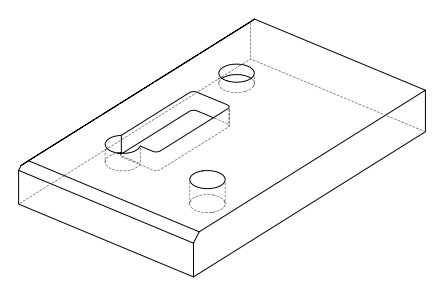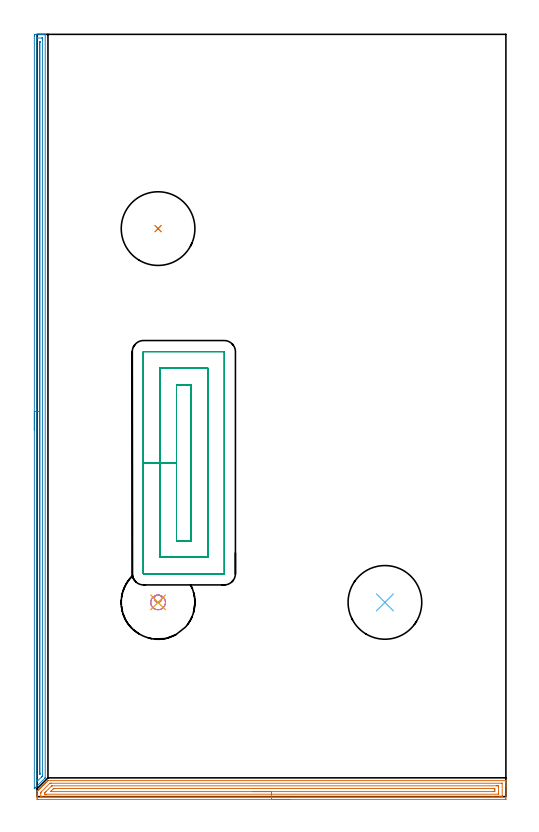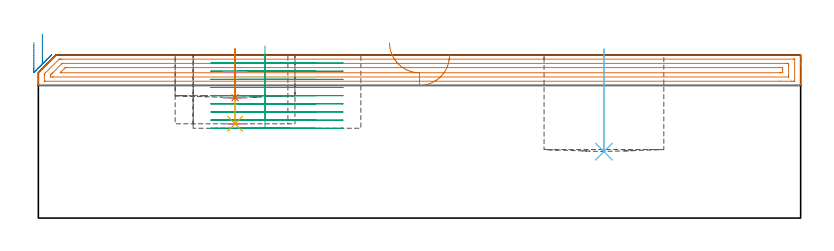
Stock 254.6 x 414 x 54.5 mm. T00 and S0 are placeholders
(PLAN: 7 operations, 4 tool changes, 34.1 min)
(1 AREA_MILL | FG_CHAMFER_SURFACE | UGT0205_001 | 8.32 min | 13242 mm3)
(2 AREA_MILL_1 | FG_CHAMFER_SURFACE_1 | UGT0205_001 | 9.91 min | 7063 mm3)
(3 MILL_RECTANGULAR_POCKET | POCKET_RECTANGULAR_STRAIGHT | NXT0201_011 | Follow Part, ap 3, ae 75% | 15.06 min | 181354 mm3)
(4 MILL_BLIND_HOLE_FROM_SOLID_MATERIAL | STEP1POCKET | UGT0201_004 | Spiral | 0.46 min | 23228 mm3)
(5 BORE_BLIND_HOLE | STEP1POCKET | UGT0332_069 | 0.1 min | 5 mm3)
(6 INDEXABLE_INSERT_DRILL_BLIND_HOLE_FROM_SOLID | STEP1POCKET_1 | NXT0302_035 | 0.14 min | 39997 mm3)
(7 INDEXABLE_INSERT_DRILL_BLIND_HOLE_FROM_SOLID_1 | STEP1POCKET_2 | NXT0302_035 | 0.07 min | 17364 mm3)
(TOOL UGT0205_001 | Chamfer Mill 20 x 3 x 45 deg. | D20 FL50 Z2)
(TOOL NXT0201_011 | ENDMILL 12mm [2P460-1200-NA 1630] | D12 FL38 Z6)
(TOOL UGT0201_004 | End Mill 32 mm | D32 FL53 Z6)
(TOOL UGT0332_069 | 40 mm Boring Bar Slip Fit | D40)
(TOOL NXT0302_035 | Index. Insert Drill 40mm [880-D4000L40-05] | D40 PA176 FL200 Z2)
(OP 1 AREA_MILL)
G17 G21 G94 G90
T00 M6
G54
G17 G0 G90 X137.3 Y-1.5 S1061 M3
G43 Z64.5 H0
Z54.3
G94 G1 X137.262 Z53.428 F250.
X137.148 Z52.564
X136.959 Z51.712
X136.697 Z50.88
X136.363 Z50.074
X135.96 Z49.3
X135.492 Z48.564
X134.96 Z47.872
X134.371 Z47.229
X133.728 Z46.64
X133.036 Z46.109
X132.3 Z45.64
X131.526 Z45.237
X130.72 Z44.903
X129.888 Z44.641
X129.037 Z44.452
X128.172 Z44.338
X127.3 Z44.3
X0.693
X0.602 Y-1.499 Z44.301
X0.007 Y-1.491 Z44.305
X0.003 Y-1.471 Z44.324
X0. Y-0.871 Z44.924
Y-0.29 Z45.507
Y0.023 Z45.82
Y0.604 Z46.401
Y0.918 Z46.713
Y1.544 Z47.344
Y2.797 Z48.596
X0.008 Y2.808 Z48.607
X0.102 Y2.902 Z48.702
X0.202 Y3.004 Z48.8
X0.305 Y3.105 Z48.905
X0.401 Y3.201 Z49.
X0.5 Y3.302 Z49.098
X0.602 Y3.403 Z49.202
X0.699 Y3.499 Z49.299
X0.798 Y3.6 Z49.396
X0.9 Y3.7 Z49.5
X0.998 Y3.798 Z49.598
X1.096 Y3.898 Z49.694
X1.197 Y3.998 Z49.797
X1.297 Y4.097 Z49.896
X1.394 Y4.196 Z49.992
X1.495 Y4.295 Z50.094
X1.595 Y4.396 Z50.195
X1.692 Y4.494 Z50.29
X1.792 Y4.592 Z50.392
X1.894 Y4.694 Z50.494
X1.99 Y4.792 Z50.588
X2.089 Y4.89 Z50.689
X2.193 Y4.993 Z50.792
X2.288 Y5.09 Z50.886
X2.387 Y5.187 Z50.987
X2.491 Y5.292 Z51.091
X2.586 Y5.388 Z51.184
X2.684 Y5.485 Z51.284
X2.79 Y5.59 Z51.39
X2.884 Y5.686 Z51.482
X2.982 Y5.782 Z51.581
X3.089 Y5.889 Z51.688
X3.183 Y5.984 Z51.78
X3.279 Y6.079 Z51.879
X3.387 Y6.188 Z51.987
X3.481 Y6.282 Z52.079
X3.577 Y6.377 Z52.176
X3.686 Y6.486 Z52.286
X3.779 Y6.58 Z52.377
X3.874 Y6.674 Z52.474
X3.985 Y6.785 Z52.584
X4.077 Y6.879 Z52.675
X4.171 Y6.972 Z52.771
X4.283 Y7.084 Z52.883
X4.375 Y7.177 Z52.973
X4.469 Y7.269 Z53.068
X4.582 Y7.382 Z53.182
X4.673 Y7.475 Z53.271
X4.766 Y7.567 Z53.366
X4.881 Y7.681 Z53.48
X4.971 Y7.773 Z53.569
X5.064 Y7.864 Z53.663
X5.717 Y8.518 Z54.317
X5.863 Y8.662 Z54.459
X5.906 Y8.695 Z54.491
X5.956 Y8.7 Z54.5
X254.444
X254.59 Y8.697 Z54.488
X254.593 Y8.639 Z54.43
X254.6 Y8.259 Z54.058
Y7.803 Z53.602
Y7.177 Z52.972
Y5.969 Z51.766
Y5.388 Z51.182
Y-0.871 Z44.926
X254.597 Y-1.471 Z44.326
X254.593 Y-1.492 Z44.306
X253.998 Y-1.5 Z44.3
X127.3
Y-0.086 Z45.714
X2.387 Y-0.085 Z45.715
X2.278 Y-0.084 Z45.716
X2.061 Y-0.08 Z45.72
X2.009 Y-0.078 Z45.722
X2.006 Y-0.065 Z45.735
X2.003 Y-0.032 Z45.768
X2.001 Y0.023 Z45.823
Y1.812 Z47.612
X2.004 Y2.196 Z47.996
X2.01 Y2.325 Z48.125
X2.033 Y2.371 Z48.171
X2.366 Y2.716 Z48.516
X6.848 Y7.197 Z52.997
X6.951 Y7.279 Z53.079
X7.044 Y7.281 Z53.081
X7.24 Y7.284 Z53.084
X7.632 Y7.286 Z53.086
X7.74
X252.213 Y7.285 Z53.085
X252.322 Y7.284 Z53.084
X252.539 Y7.28 Z53.08
X252.591 Y7.278 Z53.078
X252.594 Y7.265 Z53.065
X252.597 Y7.232 Z53.032
X252.599 Y7.177 Z52.977
Y0.531 Z46.331
X252.592 Y0.023 Z45.823
X252.59 Y-0.067 Z45.733
X252.43 Y-0.079 Z45.721
X252.32 Y-0.083 Z45.717
X252.213 Y-0.085 Z45.715
X251.43 Y-0.086 Z45.714
X247.551
X127.3
Y1.328 Z47.128
X5.064 Y1.329 Z47.129
X4.652 Y1.33 Z47.13
X4.171 Y1.333 Z47.133
X4.02 Y1.335 Z47.135
X4.01 Y1.64 Z47.44
X4.008 Y1.812 Z47.612
X4.01 Y1.896 Z47.696
X4.047 Y1.937 Z47.737
X4.171 Y2.07 Z47.87
X4.488 Y2.389 Z48.189
X4.805 Y2.706 Z48.506
X7.74 Y5.64 Z51.44
X7.96 Y5.851 Z51.651
X7.976 Y5.865 Z51.665
X7.997 Y5.867 Z51.667
X8.048 Y5.87 Z51.67
X8.151 Y5.871 Z51.671
X249.536
X249.948 Y5.87 Z51.67
X250.429 Y5.867 Z51.667
X250.58 Y5.865 Z51.665
X250.592 Y5.56 Z51.36
X250.597 Y5.388 Z51.188
X250.599 Y5.217 Z51.017
X250.6 Y1.64 Z47.44
X250.596 Y1.468 Z47.268
X250.59 Y1.355 Z47.155
X250.586 Y1.334 Z47.134
X250.578 Y1.332 Z47.132
X250.549 Y1.33 Z47.13
X250.429 Y1.329 Z47.129
X127.3 Y1.328 Z47.128
Y2.743 Z48.543
X7.703
X7.375 Y2.747 Z48.547
X7.31 Y2.75 Z48.55
X7.324 Y2.77 Z48.57
X7.349 Y2.798 Z48.598
X7.498 Y2.949 Z48.749
X7.609 Y3.06 Z48.86
X8.633 Y4.084 Z49.884
X8.838 Y4.288 Z50.088
X8.94 Y4.385 Z50.185
X9.001 Y4.441 Z50.241
X9.098 Y4.45 Z50.25
X9.525 Y4.457 Z50.257
X9.562
X247.789
X248.59 Y4.444 Z50.244
X248.6 Y3.645 Z49.445
Y3.6 Z49.4
X248.593 Y2.757 Z48.557
X247.752 Y2.743 Z48.543
X247.715
X127.3
X126.428 Z48.581
X125.564 Z48.695
X124.712 Z48.883
X123.88 Z49.146
X123.074 Z49.48
X122.3 Z49.882
X121.564 Z50.351
X120.872 Z50.882
X120.229 Z51.472
X119.64 Z52.115
X119.109 Z52.807
X118.64 Z53.543
X118.237 Z54.316
X117.903 Z55.122
X117.641 Z55.954
X117.452 Z56.806
X117.338 Z57.671
X117.3 Z58.543
G0 Z64.5
M5
M2
(OP 2 AREA_MILL_1)
G17 G21 G94 G90
T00 M6
G54
G17 G0 G90 X-1.5 Y199.15 S1061 M3
G43 Z64.5 H0
Z58.6
G94 G1 Y199.188 Z57.728 F250.
Y199.302 Z56.863
Y199.491 Z56.012
Y199.753 Z55.18
Y200.087 Z54.374
Y200.49 Z53.6
Y200.958 Z52.864
Y201.49 Z52.172
Y202.079 Z51.529
Y202.722 Z50.94
Y203.414 Z50.408
Y204.15 Z49.94
Y204.924 Z49.537
Y205.73 Z49.203
Y206.562 Z48.941
Y207.414 Z48.752
Y208.278 Z48.638
Y209.15 Z48.6
Y412.822
X-1.499 Y413.376 Z48.601
X-1.497 Y413.712
X-1.493 Y413.99 Z48.604
X-1.169 Y414. Z48.928
X1.45 Z51.544
X1.977 Z52.074
X2.323 Z52.419
X2.85 Z52.946
X3.196 Z53.29
X4.138 Z54.237
X4.271 Y413.997 Z54.364
X4.398 Y413.99 Z54.489
X4.4 Y413.823 Z54.5
Y10.286
X4.396 Y10.205 Z54.49
X4.36 Y10.162 Z54.456
X4.152 Y9.951 Z54.251
X-0.596 Y5.203 Z49.502
X-0.732 Y5.066 Z49.363
X-0.875 Y4.924 Z49.223
X-1.022 Y4.776 Z49.075
X-1.169 Y4.629 Z48.927
X-1.322 Y4.477 Z48.776
X-1.483 Y4.316 Z48.614
X-1.497 Y4.308 Z48.601
X-1.499 Z48.599
X-1.5 Y4.477 Z48.6
Y209.15
X-0.086 Z50.014
X-0.085 Y411.589 Z50.015
X-0.083 Y411.928 Z50.017
X-0.082 Y411.969 Z50.018
X-0.08 Y411.984 Z50.02
X-0.065 Y411.99 Z50.035
X0.041 Y411.995 Z50.141
X0.176 Y411.999 Z50.276
X2.323 Y412. Z52.423
X2.796 Y411.998 Z52.896
X2.941 Y411.993 Z53.041
X2.969 Y411.991 Z53.069
X2.979 Y411.942 Z53.079
X2.982 Y411.807 Z53.082
X2.984 Y411.589 Z53.084
X2.986 Y410.91 Z53.086
Y410.695
X2.985 Y12.074 Z53.085
X2.983 Y11.398 Z53.083
X2.98 Y11.288 Z53.08
X2.978 Y11.24 Z53.078
X2.925 Y11.18 Z53.025
X2.622 Y10.873 Z52.722
X2.323 Y10.572 Z52.423
X0.249 Y8.499 Z50.349
X0.04 Y8.296 Z50.14
X-0.032 Y8.229 Z50.068
X-0.079 Y8.19 Z50.021
X-0.082 Y8.28 Z50.018
X-0.084 Y8.499 Z50.016
X-0.086 Y8.896 Z50.014
Y9.178
Y209.15
X1.328 Z51.428
X1.329 Y409.801 Z51.429
X1.33 Y409.924 Z51.43
X1.333 Y409.966 Z51.433
X1.335 Y409.99 Z51.435
X1.354 Y409.992 Z51.454
X1.45 Y409.995 Z51.55
X1.514 Y409.994 Z51.614
X1.56 Y409.991 Z51.66
X1.565 Y409.925 Z51.665
X1.569 Y409.801 Z51.669
X1.571 Y409.678 Z51.671
Y12.719
X1.568 Y12.47 Z51.668
X1.564 Y12.306 Z51.664
X1.552 Y12.263 Z51.652
X1.536 Y12.243 Z51.636
X1.45 Y12.15 Z51.55
X1.413 Y12.112 Z51.513
X1.372 Y12.074 Z51.472
X1.352 Y12.062 Z51.452
X1.334 Y12.056 Z51.434
X1.332 Y12.074 Z51.432
X1.33 Y12.101 Z51.43
X1.329 Y12.198 Z51.429
X1.328 Y209.15 Z51.428
Y210.022 Z51.466
Y210.886 Z51.58
Y211.738 Z51.769
Y212.57 Z52.031
Y213.376 Z52.365
Y214.15 Z52.768
Y214.886 Z53.237
Y215.578 Z53.768
Y216.221 Z54.357
Y216.81 Z55.001
Y217.342 Z55.693
Y217.81 Z56.428
Y218.213 Z57.202
Y218.547 Z58.008
Y218.809 Z58.84
Y218.998 Z59.692
Y219.112 Z60.557
Y219.15 Z61.428
G0 Z64.5
M5
M2
(OP 3 MILL_RECTANGULAR_POCKET)
G17 G21 G94 G90
T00 M6
G54
G17 G0 G90 X75.7 Y202.706 S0 M3
G43 Z64.5 H1
Z57.5
G94 G1 Y181.35 Z51.778 F250.
Y139. F500.
X83.7
Y223.7
X75.7
Y181.35
X66.7
Y130.
X92.7
Y232.7
X66.7
Y181.35
X57.7
Y121.1
X57.705 Y121.045
X57.745 Y121.005
X57.8 Y121.
X101.6
X101.655 Y121.005
X101.695 Y121.045
X101.7 Y121.1
Y241.6
X101.695 Y241.655
X101.655 Y241.695
X101.6 Y241.7
X57.8
X57.745 Y241.695
X57.705 Y241.655
X57.7 Y241.6
Y181.35
Y180.35
G0 X75.7 Y202.706 Z54.778
G1 Y181.35 Z49.055 F250.
Y139. F500.
X83.7
Y223.7
X75.7
Y181.35
X66.7
Y130.
X92.7
Y232.7
X66.7
Y181.35
X57.7
Y121.1
X57.705 Y121.045
X57.745 Y121.005
X57.8 Y121.
X101.6
X101.655 Y121.005
X101.695 Y121.045
X101.7 Y121.1
Y241.6
X101.695 Y241.655
X101.655 Y241.695
X101.6 Y241.7
X57.8
X57.745 Y241.695
X57.705 Y241.655
X57.7 Y241.6
Y181.35
Y180.35
G0 X75.7 Y202.706 Z52.055
G1 Y181.35 Z46.333 F250.
Y139. F500.
X83.7
Y223.7
X75.7
Y181.35
X66.7
Y130.
X92.7
Y232.7
X66.7
Y181.35
X57.7
Y121.1
X57.705 Y121.045
X57.745 Y121.005
X57.8 Y121.
X101.6
X101.655 Y121.005
X101.695 Y121.045
X101.7 Y121.1
Y241.6
X101.695 Y241.655
X101.655 Y241.695
X101.6 Y241.7
X57.8
X57.745 Y241.695
X57.705 Y241.655
X57.7 Y241.6
Y181.35
Y180.35
G0 X75.7 Y202.706 Z49.333
G1 Y181.35 Z43.611 F250.
Y139. F500.
X83.7
Y223.7
X75.7
Y181.35
X66.7
Y130.
X92.7
Y232.7
X66.7
Y181.35
X57.7
Y121.1
X57.705 Y121.045
X57.745 Y121.005
X57.8 Y121.
X101.6
X101.655 Y121.005
X101.695 Y121.045
X101.7 Y121.1
Y241.6
X101.695 Y241.655
X101.655 Y241.695
X101.6 Y241.7
X57.8
X57.745 Y241.695
X57.705 Y241.655
X57.7 Y241.6
Y181.35
Y180.35
G0 X75.7 Y202.706 Z46.611
G1 Y181.35 Z40.889 F250.
Y139. F500.
X83.7
Y223.7
X75.7
Y181.35
X66.7
Y130.
X92.7
Y232.7
X66.7
Y181.35
X57.7
Y121.1
X57.705 Y121.045
X57.745 Y121.005
X57.8 Y121.
X101.6
X101.655 Y121.005
X101.695 Y121.045
X101.7 Y121.1
Y241.6
X101.695 Y241.655
X101.655 Y241.695
X101.6 Y241.7
X57.8
X57.745 Y241.695
X57.705 Y241.655
X57.7 Y241.6
Y181.35
Y180.35
G0 X75.7 Y202.706 Z43.889
G1 Y181.35 Z38.167 F250.
Y139. F500.
X83.7
Y223.7
X75.7
Y181.35
X66.7
Y130.
X92.7
Y232.7
X66.7
Y181.35
X57.7
Y121.1
X57.705 Y121.045
X57.745 Y121.005
X57.8 Y121.
X101.6
X101.655 Y121.005
X101.695 Y121.045
X101.7 Y121.1
Y241.6
X101.695 Y241.655
X101.655 Y241.695
X101.6 Y241.7
X57.8
X57.745 Y241.695
X57.705 Y241.655
X57.7 Y241.6
Y181.35
Y180.35
G0 X75.7 Y202.706 Z41.167
G1 Y181.35 Z35.444 F250.
Y139. F500.
X83.7
Y223.7
X75.7
Y181.35
X66.7
Y130.
X92.7
Y232.7
X66.7
Y181.35
X57.7
Y121.1
X57.705 Y121.045
X57.745 Y121.005
X57.8 Y121.
X101.6
X101.655 Y121.005
X101.695 Y121.045
X101.7 Y121.1
Y241.6
X101.695 Y241.655
X101.655 Y241.695
X101.6 Y241.7
X57.8
X57.745 Y241.695
X57.705 Y241.655
X57.7 Y241.6
Y181.35
Y180.35
G0 X75.7 Y202.706 Z38.444
G1 Y181.35 Z32.722 F250.
Y139. F500.
X83.7
Y223.7
X75.7
Y181.35
X66.7
Y130.
X92.7
Y232.7
X66.7
Y181.35
X57.7
Y121.1
X57.705 Y121.045
X57.745 Y121.005
X57.8 Y121.
X101.6
X101.655 Y121.005
X101.695 Y121.045
X101.7 Y121.1
Y241.6
X101.695 Y241.655
X101.655 Y241.695
X101.6 Y241.7
X57.8
X57.745 Y241.695
X57.705 Y241.655
X57.7 Y241.6
Y181.35
Y180.35
G0 X75.7 Y202.706 Z35.722
G1 Y181.35 Z30. F250.
Y139. F500.
X83.7
Y223.7
X75.7
Y181.35
X66.7
Y130.
X92.7
Y232.7
X66.7
Y181.35
X57.7
Y121.1
X57.705 Y121.045
X57.745 Y121.005
X57.8 Y121.
X101.6
X101.655 Y121.005
X101.695 Y121.045
X101.7 Y121.1
Y241.6
X101.695 Y241.655
X101.655 Y241.695
X101.6 Y241.7
X57.8
X57.745 Y241.695
X57.705 Y241.655
X57.7 Y241.6
Y181.35
Y180.35
G0 Z64.5
M5
M2
(OP 4 MILL_BLIND_HOLE_FROM_SOLID_MATERIAL)
G17 G21 G94 G90
T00 M6
G54
G17 G0 G90 X65.7 Y105.5 S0 M3
G43 Z64.5 H0
Z48.833
G94 G3 X67.7 Y107.5 R2. F250.
X65.7 Y109.5 R2.
X61.7 Y105.5 R4.
X65.7 Y109.5 R-4.
X63.7 Y107.5 R2.
X65.7 Y105.5 R2.
G0 Z40.167
G3 X67.7 Y107.5 R2.
X65.7 Y109.5 R2.
X61.7 Y105.5 R4.
X65.7 Y109.5 R-4.
X63.7 Y107.5 R2.
X65.7 Y105.5 R2.
G0 Z31.5
G3 X67.7 Y107.5 R2.
X65.7 Y109.5 R2.
X61.7 Y105.5 R4.
X65.7 Y109.5 R-4.
X63.7 Y107.5 R2.
X65.7 Y105.5 R2.
G0 Z64.5
M5
M2
(OP 5 BORE_BLIND_HOLE)
G17 G21 G94 G90
T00 M6
G54
G17 G0 G90 X65.7 Y105.5 S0 M3
G43 Z64.5 H0
G94 G85 G98 Z31.5 F250. R56.5
G80
M5
M2
(OP 6 INDEXABLE_INSERT_DRILL_BLIND_HOLE_FROM_SOLID)
G17 G21 G94 G90
T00 M6
G54
G17 G0 G90 X188.9 Y105.5 S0 M3
G43 Z64.5 H1
G94 G81 G98 Z22.2 F250. R56.5
G80
M5
M2
(OP 7 INDEXABLE_INSERT_DRILL_BLIND_HOLE_FROM_SOLID_1)
G17 G21 G94 G90
T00 M6
G54
G17 G0 G90 X65.7 Y308.5 S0 M3
G43 Z64.5 H1
G94 G81 G98 Z40.2 F250. R56.5
G80
M5
M2
